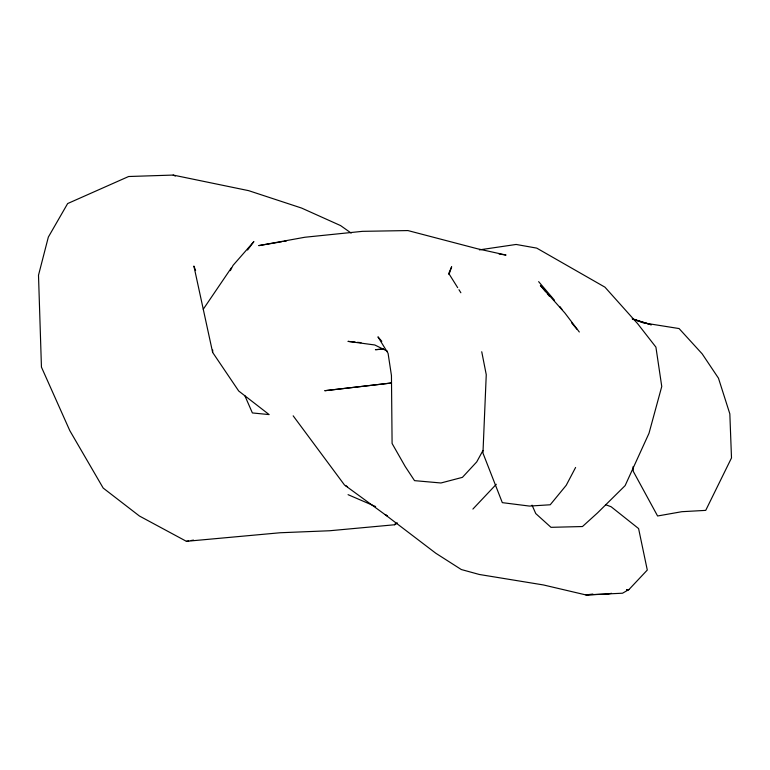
<?xml version="1.0" encoding="UTF-8"?>
<svg xmlns="http://www.w3.org/2000/svg" width="770" height="770" viewBox="0 0 770 770"><rect width="100%" height="100%" fill="white"/><g stroke="black" fill="none" stroke-linecap="round" stroke-linejoin="round"><path stroke-width="1.16" d="M244.86 395.722L252.387 412.941L269.134 414.587L238.71 391.006L212.635 352.41L212.732 350.023M448.958 274.553L451.663 266.747L448.756 273.417L457.678 287.662M230.345 270.645L233.031 265.39L253.869 241.578L247.565 250.038M575.594 467.477L566.22 485.302L550.223 504.774L529.433 506.073L502.31 502.646L482.954 453.097L486.255 374.663L481.741 351.755M482.983 450.46L476.717 461.923L462.423 477.352L440.96 482.983L414.53 480.644L405.193 466.485L392.094 443.491L391.449 375.558L388.08 353.334L377.954 336.846L381.814 341.312M351.168 233.089L340.59 225.591L301.59 208.064L248.662 190.662L173.163 175.069L128.629 176.513L67.645 203.559L48.346 237.073L38.5 275.227L41.445 367.117L69.81 430.651L103.18 488.055L139.437 516.025L186.407 541.32L280.155 532.753L329.647 530.751L394.664 524.755L395.915 522.724M203.261 309.232L231.423 267.758M472.896 509.066L496.294 484.272M394.664 524.755L397.551 523.003M611.496 593.304L608.002 594.055L585.893 594.931L543.456 584.959L479.325 574.478L461.307 569.531L435.781 553.226L385.269 514.755L344.459 484.956L293.168 415.829M626.636 590.041L628.965 589.541L647.291 570.05L638.59 528.567L611.12 506.747L605.49 504.639M186.407 541.32L188.775 540.915M191.143 540.511L193.511 540.107M281.762 241.751L258.749 245.611L304.891 237.247L362.506 231.337L407.917 230.567L477.265 248.729L506.044 255.072L499.066 253.994M284.063 241.366L286.373 240.981M479.383 249.875L516.131 244.456L536.729 248.113L604.96 287.172L637.753 323.824L655.915 347.126L661.757 386.482L648.995 433.298L625.115 485.629L597.549 512.878L582.476 526.536L550.993 527.325L535.756 513.571L532.041 505.149M592.871 594.055L585.893 594.931L622.516 593.218L628.965 589.541L626.636 589.83M391.035 383.065L324.757 390.708L391.073 383.017M383.422 349.051L375.404 349.676L383.662 349.051M355.086 342.072L347.973 341.37L374.807 344.979L387.387 351.207M357.463 342.313L361.014 342.66M632.497 318.847L651.333 324.815L633.469 319.444M632.199 318.799L643.306 322.851L679.082 328.559L702.202 353.892L718.468 378.186L729.835 413.846L731.5 457.938L705.724 510.375L681.893 511.694L657.59 515.987L633.306 471.413L633.056 466.707M348.069 494.667L375.635 506.554M173.163 175.069L175.339 176.06M387.387 515.823L385.269 514.755L387.329 515.938M345.489 485.543L347.549 486.717M538.634 281.637L554.496 300.262M545.718 291.82L540.376 285.42L564.91 313.034L579.319 332.005M547.239 293.649L549.53 296.392M571.648 322.9L576.99 329.291M559.79 306.47L561.956 309.309M458.958 289.703L460.864 292.754M195.599 270.501L193.886 266.045L212.635 352.41"/></g></svg>
